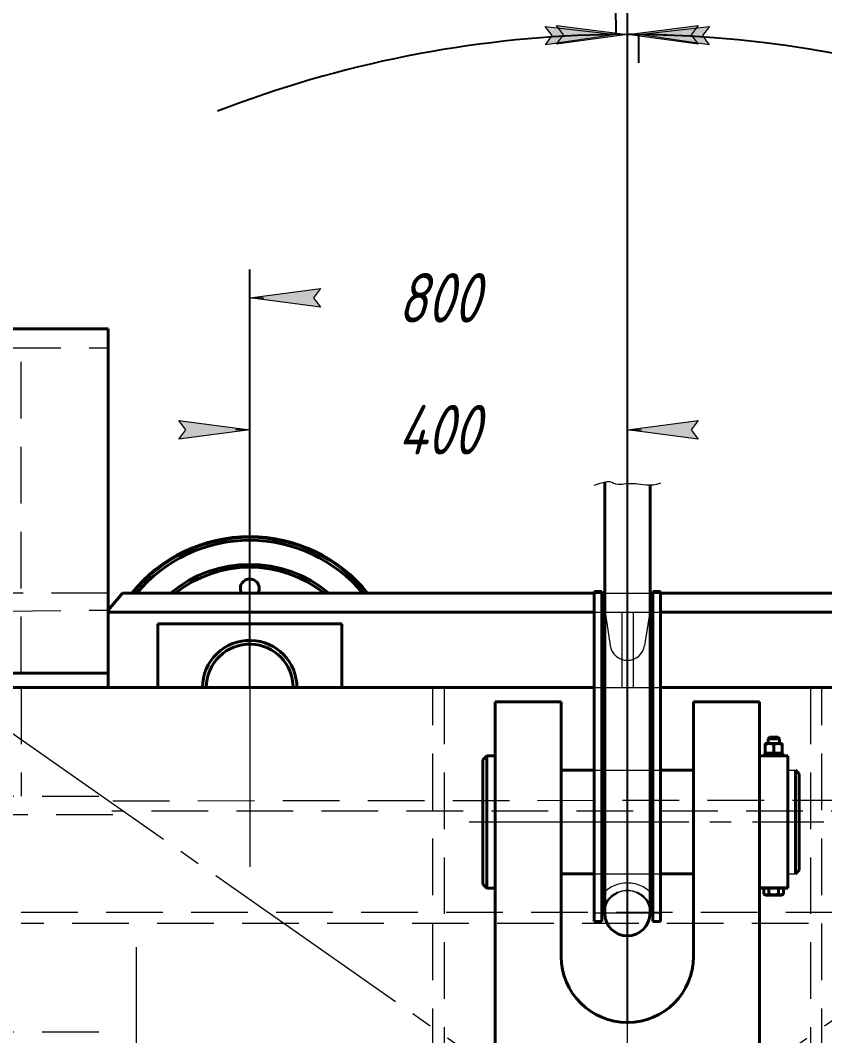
# Model space of a CAD drawing. Header units: millimetres. Extents: x 0 to 841, y 0 to 594.
# Drawn here: x 132.9 to 189.7, y 272.3 to 344 of the extents above; entities that cross this region are included whole.
import ezdxf

# ---------------------------------------------------------------- set-up
doc = ezdxf.new("R2010")
doc.units = ezdxf.units.MM
for name, pattern in [('K5LT32793', [0]), ('K5LT32794', [7.5, 6, -1.5]), ('K5LT32795', [0]), ('K5LT32796', [18, 12, -1.5, 3, -1.5]), ('K5LT32797', [0]), ('K5LT32803', [50.8, 31.75, -6.35, 6.35, -6.35]), ('K5LT32804', [0]), ('K5LT32805', [7.5, 6, -1.5]), ('K5LT_AUXILIARY', [0]), ('K5LT_AXLED', [19.996264, 15.496264, -1.5, 1.5, -1.5]), ('K5LT_BASIC', [0]), ('K5LT_DASHED', [6, 4, -2]), ('K5LT_THIN', [0])]:
    doc.linetypes.add(name, pattern=pattern)
doc.layers.add('Системный слой', color=7, linetype='Continuous')
doc.styles.add('KDIMTEXTSTYLE', font='GOST_AU.SHX', dxfattribs={"width": 0.96, "oblique": 15, "height": 5})
doc.dimstyles.new('KDIMSTYLE (0.07)', dxfattribs={"dimtxt": 5, "dimasz": 1, "dimexe": 2, "dimexo": 0.0625, "dimgap": 1, "dimtad": 1, "dimlfac": 15, "dimtxsty": 'KDIMTEXTSTYLE', "dimsah": 1, "dimcen": 0.09, "dimdle": 1, "dimadec": 0, "dimazin": 0, "dimtfac": 0.667, "dimtmove": 0, "dimatfit": 3, "dimfxl": 1, "dimtvp": 1, "dimtolj": 1, "dimtzin": 0, "dimarcsym": 0})

# ---------------------------------------------------------------- blocks, each defined once
blk = doc.blocks.new('U178')
at = {"layer": 'Системный слой', "color": 150, "linetype": 'K5LT_BASIC', "lineweight": 40, "true_color": 0x0080ff}
for p, q in [((186.695, 292.287), (186.695, 292.231)), ((186.695, 292.231), (186.695, 292.283))]:
    blk.add_line(p, q, dxfattribs=at)
blk = doc.blocks.new('U179')
at = {"layer": 'Системный слой', "color": 150, "linetype": 'K5LT_BASIC', "lineweight": 40, "true_color": 0x0080ff}
for p, q in [((186.695, 292.861), (186.695, 292.917)), ((186.695, 292.917), (186.695, 292.865))]:
    blk.add_line(p, q, dxfattribs=at)
blk = doc.blocks.new('U186')
at = {"layer": 'Системный слой', "color": 232, "linetype": 'K5LT_AUXILIARY', "lineweight": 18, "true_color": 0xc52b79}
for p, q in [((171.095, 283.714), (180.428, 283.714)), ((187.095, 283.714), (187.628, 283.714))]:
    blk.add_line(p, q, dxfattribs=at)
blk = doc.blocks.new('U187')
at = {"layer": 'Системный слой', "color": 232, "linetype": 'K5LT_AUXILIARY', "lineweight": 18, "true_color": 0xc52b79}
for p, q in [((171.095, 291.047), (180.428, 291.047)), ((187.095, 291.047), (187.628, 291.047))]:
    blk.add_line(p, q, dxfattribs=at)
blk = doc.blocks.new('U189')
at = {"layer": 'Системный слой', "color": 150, "linetype": 'K5LT_BASIC', "lineweight": 40, "true_color": 0x0080ff}
for start, end in [(119.97681, 209.99994), (330.00006, 119.97681)]:
    blk.add_arc((149.094, 303.881), 0.667, start, end, dxfattribs=at)
blk = doc.blocks.new('U200')
at = {"layer": 'Системный слой', "color": 150, "linetype": 'K5LT_BASIC', "lineweight": 40, "true_color": 0x0080ff}
for start, end in [(89.63943, 90.3288), (158.89572, 0), (0, 20.97447)]:
    blk.add_arc((175.758, 263.215), 10, start, end, dxfattribs=at)
blk = doc.blocks.new('U204')
at = {"layer": 'Системный слой', "color": 150, "linetype": 'K5LT_BASIC', "lineweight": 40, "true_color": 0x0080ff}
for p, q in [((185.525, 282.214), (185.578, 282.215)), ((185.561, 282.213), (185.525, 282.214)), ((185.525, 282.214), (185.525, 282.214)), ((185.746, 282.212), (185.561, 282.213)), ((185.578, 282.215), (185.735, 282.216)), ((185.735, 282.216), (186.016, 282.217)), ((186.167, 282.211), (185.746, 282.212)), ((186.016, 282.217), (186.439, 282.216)), ((186.451, 282.212), (186.167, 282.211)), ((186.439, 282.216), (186.627, 282.215)), ((186.61, 282.213), (186.451, 282.212)), ((186.665, 282.214), (186.61, 282.213)), ((186.627, 282.215), (186.665, 282.214))]:
    blk.add_line(p, q, dxfattribs=at)
blk = doc.blocks.new('U205')
at = {"layer": 'Системный слой', "color": 150, "linetype": 'K5LT_BASIC', "lineweight": 40, "true_color": 0x0080ff}
for p, q in [((185.095, 282.708), (185.402, 282.708)), ((186.788, 282.708), (187.095, 282.708))]:
    blk.add_line(p, q, dxfattribs=at)
blk = doc.blocks.new('U223')
at = {"layer": 'Системный слой', "color": 150, "linetype": 'K5LT_BASIC', "lineweight": 40, "true_color": 0x0080ff}
for start, end in [(88.38499, 180), (0, 88.38499)]:
    blk.add_arc((149.091, 296.881), 3.333, start, end, dxfattribs=at)
blk = doc.blocks.new('U224')
at = {"layer": 'Системный слой', "color": 150, "linetype": 'K5LT_BASIC', "lineweight": 40, "true_color": 0x0080ff}
for start, end in [(88.38499, 180), (0, 88.38499)]:
    blk.add_arc((149.091, 296.881), 3.067, start, end, dxfattribs=at)
blk = doc.blocks.new('U278')
at = {"layer": 'Системный слой', "color": 150, "linetype": 'K5LT_BASIC', "lineweight": 40, "true_color": 0x0080ff}
for p, q in [((185.695, 293.264), (185.748, 293.265)), ((185.695, 293.264), (185.695, 293.264)), ((185.748, 293.265), (185.905, 293.266)), ((185.905, 293.266), (186.196, 293.266)), ((186.196, 293.266), (186.44, 293.265)), ((186.44, 293.265), (186.495, 293.264)), ((186.495, 293.264), (186.495, 293.264))]:
    blk.add_line(p, q, dxfattribs=at)
blk = doc.blocks.new('U285')
at = {"layer": 'Системный слой', "color": 30, "linetype": 'K5LT_AXLED', "lineweight": 18, "true_color": 0xff8000}
for q in [(149.091, 309.548), (136.424, 296.881), (149.091, 284.215), (161.758, 296.881)]:
    blk.add_line((149.091, 296.881), q, dxfattribs=at)
blk = doc.blocks.new('U287')
at = {"layer": 'Системный слой', "color": 30, "linetype": 'K5LT_AXLED', "lineweight": 18, "true_color": 0xff8000}
for q in [(175.766, 274.547), (164.428, 263.219), (175.757, 251.881), (187.095, 263.209)]:
    blk.add_line((175.762, 263.214), q, dxfattribs=at)
blk = doc.blocks.new('U290')
at = {"layer": 'Системный слой', "color": 30, "linetype": 'K5LT_AXLED', "lineweight": 18, "true_color": 0xff8000}
for q in [(141.091, 278.548), (125.758, 263.215), (141.091, 247.881), (156.424, 263.215)]:
    blk.add_line((141.091, 263.215), q, dxfattribs=at)
blk = doc.blocks.new('KDIMARROW_01')
at = {"layer": 'Системный слой'}
blk.add_hatch(color=0, dxfattribs=at).paths.add_polyline_path([(0, 0), (-5, 0.658), (-4.5, 0), (-5, -0.658)])
at = {"layer": 'Системный слой', "color": 0, "linetype": 'K5LT_THIN', "lineweight": 18}
for p, q in [((-4.5, 0), (-5, 0.658)), ((-5, 0.658), (0, 0)), ((0, 0), (-5, -0.658)), ((-5, -0.658), (-4.5, 0)), ((0, 0), (-1, 0))]:
    blk.add_line(p, q, dxfattribs=at)
blk = doc.blocks.new('U987')
at = {"layer": 'Системный слой', "color": 150, "linetype": 'K5LT_BASIC', "lineweight": 40, "true_color": 0x0080ff}
for p, q in [((173.424, 280.339), (173.424, 303.672)), ((173.424, 303.672), (173.958, 303.672)), ((173.958, 303.672), (173.958, 280.339)), ((173.958, 303.672), (174.158, 302.369)), ((177.558, 303.672), (177.358, 302.369)), ((177.558, 303.672), (178.091, 303.672)), ((177.558, 303.672), (177.558, 280.339)), ((178.091, 303.672), (178.091, 280.339)), ((173.958, 280.339), (173.424, 280.339)), ((178.091, 280.339), (177.558, 280.339))]:
    blk.add_line(p, q, dxfattribs=at)
at = {"layer": 'Системный слой', "color": 144, "linetype": 'K5LT32796', "lineweight": 20, "true_color": 0x007ca5}
for p, q in [((175.758, 303.88), (175.758, 277.812)), ((178.091, 280.939), (173.424, 280.939))]:
    blk.add_line(p, q, dxfattribs=at)
at = {"layer": 'Системный слой', "color": 13, "linetype": 'K5LT32804', "lineweight": 18, "true_color": 0xcc6666}
for p, q in [((174.158, 302.369), (174.545, 299.844)), ((177.358, 302.369), (176.97, 299.844))]:
    blk.add_line(p, q, dxfattribs=at)
at = {"layer": 'Системный слой', "color": 8, "linetype": 'K5LT32793', "lineweight": 18, "true_color": 0x808080}
blk.add_circle((175.758, 280.939), 1.6, dxfattribs=at)
at = {"layer": 'Системный слой', "color": 13, "linetype": 'K5LT32804', "lineweight": 18, "true_color": 0xcc6666}
blk.add_arc((175.758, 300.03), 1.227, 188.72441, 351.27559, dxfattribs=at)
at = {"layer": 'Системный слой', "color": 6, "linetype": 'K5LT32794', "lineweight": 20, "true_color": 0xff00ff}
blk.add_arc((175.758, 280.739), 2.333, 39.51765, 140.48235, dxfattribs=at)
at = {"layer": 'Системный слой', "color": 13, "linetype": 'K5LT32805', "lineweight": 20, "true_color": 0xcc6666}
blk.add_arc((175.758, 280.739), 1.8, 27.26604, 152.73396, dxfattribs=at)
at = {"layer": 'Системный слой', "color": 150, "linetype": 'K5LT_BASIC', "lineweight": 40, "true_color": 0x0080ff}
for start, end in [(152.73396, 180), (0, 27.26604)]:
    blk.add_arc((175.758, 280.739), 1.8, start, end, dxfattribs=at)

msp = doc.modelspace()

# ---------------------------------------------------------------- linework, layer by layer
at = {"layer": 'Системный слой', "color": 150, "linetype": 'K5LT_BASIC', "lineweight": 40, "true_color": 0x0080ff}
for p, q in [((139.09088, 322.21455), (125.75755, 322.21455)), ((139.09088, 322.21455), (139.09088, 300.88122)), ((174.15755, 280.93852), (174.15755, 311.37782)), ((177.35755, 280.93852), (177.35755, 311.17009)), ((140.0978, 303.54788), (139.09088, 302.34788)), ((140.0978, 303.54788), (173.42422, 303.54788)), ((178.09088, 303.54788), (211.4173, 303.54788)), ((173.42422, 302.21455), (139.09088, 302.21455)), ((212.42422, 302.21455), (178.09088, 302.21455)), ((142.59088, 301.38122), (155.59088, 301.38122)), ((142.59088, 296.88122), (142.59088, 301.38122)), ((155.59088, 301.38122), (155.59088, 296.88122)), ((139.09088, 300.88122), (139.09088, 297.88814)), ((139.09088, 297.88814), (125.75755, 297.88814)), ((139.09088, 296.88122), (139.09088, 297.88814)), ((173.42422, 296.88122), (98.42422, 296.88122)), ((178.09088, 296.88122), (253.09088, 296.88122)), ((171.09495, 295.88065), (166.42828, 295.88065)), ((166.42828, 295.88065), (166.42828, 287.38065)), ((171.09495, 295.88065), (171.09495, 287.38065)), ((185.09495, 295.88065), (180.42828, 295.88065)), ((180.42828, 295.88065), (180.42828, 287.38065)), ((185.09495, 295.88065), (185.09495, 287.38065)), ((185.49495, 292.9166), (185.52497, 292.93393)), ((185.49495, 292.86479), (185.49495, 292.9166)), ((185.49495, 292.86479), (185.49495, 292.28662)), ((185.69495, 292.93601), (185.69495, 293.2639)), ((185.81162, 293.38057), (185.69496, 293.26391)), ((186.09494, 292.86659), (186.09494, 292.28842)), ((186.37828, 293.38057), (186.49495, 293.26391)), ((186.49495, 292.93601), (186.49495, 293.2639)), ((186.69495, 292.9166), (186.66493, 292.93393)), ((186.69495, 292.86479), (186.69495, 292.28662)), ((186.69496, 292.8612), (186.69496, 292.28303)), ((165.82828, 292.04731), (165.56162, 291.78065)), ((165.82828, 292.04731), (166.42828, 292.04731)), ((165.82828, 292.04731), (165.82828, 282.71398)), ((185.09495, 292.05378), (187.09495, 292.05378)), ((185.46134, 292.05378), (185.45574, 292.21408)), ((185.45587, 292.05378), (185.45798, 292.13056)), ((185.49495, 292.23122), (185.49495, 292.28662)), ((185.52236, 292.2154), (185.49495, 292.23122)), ((186.66754, 292.2154), (186.69495, 292.23122)), ((186.73495, 292.21392), (186.73495, 292.05378)), ((187.09495, 292.05378), (187.09495, 282.72057)), ((165.56162, 291.78065), (165.56162, 282.98065)), ((171.09495, 291.04731), (173.42422, 291.04731)), ((178.09088, 291.04731), (180.42828, 291.04731)), ((187.62828, 291.04731), (187.62828, 283.71398)), ((187.89495, 290.78065), (187.62828, 291.04731)), ((187.89495, 290.78065), (187.89495, 283.98065)), ((166.42828, 263.21398), (166.42828, 287.38065)), ((171.09495, 287.38065), (171.09495, 277.88065)), ((180.42828, 277.88065), (180.42828, 287.38065)), ((185.09495, 287.38065), (185.09495, 263.21398)), ((171.09495, 283.71398), (173.42422, 283.71398)), ((178.09088, 283.71398), (180.42828, 283.71398)), ((187.89495, 283.98065), (187.62828, 283.71398)), ((165.82828, 282.71398), (165.56162, 282.98065)), ((165.82828, 282.71398), (166.42828, 282.71398)), ((185.09495, 282.72057), (187.09495, 282.72057)), ((185.74922, 282.71716), (185.40213, 282.71405)), ((185.40213, 282.71405), (185.40213, 282.28496)), ((185.74922, 282.71716), (185.74922, 282.28808)), ((186.44204, 282.71716), (185.74922, 282.71716)), ((186.78777, 282.71404), (186.44204, 282.71716)), ((186.44204, 282.71716), (186.44204, 282.28807)), ((186.78777, 282.71404), (186.78777, 282.28496)), ((187.09495, 282.70751), (187.09495, 282.72057)), ((185.40615, 282.28262), (185.40213, 282.28496)), ((185.52497, 282.21402), (185.40615, 282.28262)), ((186.66493, 282.21402), (186.78464, 282.28313)), ((186.78777, 282.28496), (186.78464, 282.28313))]:
    msp.add_line(p, q, dxfattribs=at)
at = {"layer": 'Системный слой', "color": 7, "linetype": 'K5LT_DASHED', "lineweight": 18}
for p, q in [((125.75755, 320.88122), (139.09088, 320.88122)), ((132.95755, 297.88814), (132.95755, 320.88122)), ((139.09088, 303.54788), (125.75755, 303.54788)), ((173.42422, 303.54788), (173.95755, 303.54788)), ((174.15755, 303.54788), (177.35755, 303.54788)), ((177.55755, 303.54788), (178.09088, 303.54788)), ((125.75755, 302.21455), (139.09088, 302.34788)), ((173.42422, 302.21455), (178.09088, 302.21455)), ((132.95755, 296.88122), (132.95755, 289.21455)), ((162.02422, 252.21455), (162.02422, 296.88122)), ((162.82422, 296.88122), (162.82422, 252.21455)), ((188.69088, 296.88122), (188.69088, 252.21455)), ((189.49088, 252.21455), (189.49088, 296.88122)), ((173.42422, 291.04731), (178.09088, 291.04731)), ((98.42422, 289.21455), (139.35755, 289.21455)), ((139.42422, 288.88122), (212.15755, 288.94788)), ((139.42422, 287.88122), (98.42422, 287.88122)), ((212.15755, 288.14788), (139.35755, 288.14788)), ((173.42422, 283.71398), (178.09088, 283.71398)), ((132.95755, 281.01455), (218.55755, 281.01455)), ((218.55755, 280.21455), (132.95755, 280.21455)), ((98.42422, 272.54788), (139.35755, 272.54788))]:
    msp.add_line(p, q, dxfattribs=at)
at = {"layer": 'Системный слой', "color": 30, "linetype": 'K5LT_AXLED', "lineweight": 18, "true_color": 0xff8000}
for p, q in [((175.76162, 263.21398), (97.5479, 317.97981)), ((175.75348, 263.21398), (253.94554, 318.01074)), ((164.59495, 287.38065), (189.62828, 287.38065))]:
    msp.add_line(p, q, dxfattribs=at)
at = {"layer": 'Системный слой', "color": 232, "linetype": 'K5LT_AUXILIARY', "lineweight": 18, "true_color": 0xc52b79}
for p, q in [((140.0978, 303.54788), (211.4173, 303.54788)), ((139.09088, 302.21455), (212.42422, 302.21455)), ((175.35755, 302.21455), (175.35755, 296.88122)), ((176.15755, 302.21455), (176.15755, 296.88122)), ((98.42422, 296.88122), (253.09088, 296.88122))]:
    msp.add_line(p, q, dxfattribs=at)
at = {"layer": 'Системный слой', "color": 141, "linetype": 'K5LT32803', "lineweight": 13, "true_color": 0x7fdfff}
msp.add_line((175.75755, 251.80773), (175.75755, 299.41778), dxfattribs=at)
msp.add_line((175.75755, 251.80773), (175.75755, 299.41778), dxfattribs=at)
at = {"layer": 'Системный слой', "color": 150, "linetype": 'K5LT_BASIC', "lineweight": 40, "true_color": 0x0080ff}
for centre, radius, start, end in [((149.09088, 296.88122), 10.66667, 38.6821874, 141.3178125), ((149.09088, 296.88122), 10.61338, 38.9128839, 141.0871161), ((149.09088, 296.88122), 10.40068, 39.8651941, 140.1348059), ((149.09088, 296.88122), 8.7, 50.0213156, 129.9786844), ((149.09088, 296.88122), 8.5, 51.6572507, 128.3427493), ((175.76162, 277.88065), 4.66667, 180, 0)]:
    msp.add_arc(centre, radius, start, end, dxfattribs=at)
at = {"layer": 'Системный слой', "color": 5, "linetype": 'K5LT32795', "lineweight": 40, "true_color": 0x0000ff}
msp.add_arc((175.75755, 280.93852), 1.6, 180, 0, dxfattribs=at)
at = {"layer": 'Системный слой', "color": 150, "linetype": 'K5LT_BASIC', "lineweight": 40, "true_color": 0x0080ff}
for centre, major_axis, start_param, end_param in [((186.09495, 292.93391), (0.57, 0), 0.00899036, 3.13260229), ((186.09495, 293.38057), (0.28333, 0), 0.00519054, 3.13640211), ((186.09495, 292.21392), (-0.64, 0), 3.14159265, 6.233575)]:
    msp.add_ellipse(centre, major_axis=major_axis, ratio=0.00519045, start_param=start_param, end_param=end_param, dxfattribs=at)
at = {"layer": 'Системный слой', "color": 94, "linetype": 'K5LT32797', "lineweight": 20, "true_color": 0x00a500}
msp.add_open_spline([(178.08852, 311.31959), (177.35755, 311.0379), (176.25587, 311.41349), (175.00278, 311.11614), (174.53288, 311.47609), (174.15755, 311.38219), (173.38944, 311.1631), (173.38944, 311.1631)], degree=3, dxfattribs=at)
at = {"layer": 'Системный слой', "color": 150, "linetype": 'K5LT_BASIC', "lineweight": 40, "true_color": 0x0080ff}
for points, knots in [([(186.09494, 292.86659), (186.07447, 292.87336), (186.04035, 292.88376), (185.98956, 292.89672), (185.94436, 292.90612), (185.90656, 292.91193), (185.87281, 292.91581), (185.83862, 292.91857), (185.79651, 292.91971), (185.76152, 292.91866), (185.72596, 292.91627), (185.68864, 292.91225), (185.63167, 292.90281), (185.56697, 292.8876), (185.51853, 292.87273), (185.49495, 292.86479)], [0, 0, 0, 0, 1.67981626, 2.78068749, 4.10062144, 5.2997801, 5.78516139, 6.77396186, 7.99981908, 9.10206657, 9.53045066, 10.80659157, 12.05516695, 14.06256115, 16, 16, 16, 16]), ([(186.69495, 292.86479), (186.67447, 292.87168), (186.64035, 292.88229), (186.58956, 292.89556), (186.54436, 292.90523), (186.50657, 292.91126), (186.47281, 292.91535), (186.43862, 292.91831), (186.39651, 292.9197), (186.36152, 292.91886), (186.32596, 292.91669), (186.28864, 292.91288), (186.23167, 292.90379), (186.16696, 292.88897), (186.11853, 292.87438), (186.09494, 292.86659)], [0, 0, 0, 0, 1.67981626, 2.78068749, 4.10062144, 5.2997801, 5.78516139, 6.77396186, 7.99981908, 9.10206657, 9.53045066, 10.80659157, 12.05516695, 14.06256115, 16, 16, 16, 16]), ([(185.49495, 292.28662), (185.51542, 292.27986), (185.54954, 292.26946), (185.60033, 292.25649), (185.64553, 292.24709), (185.68332, 292.24128), (185.71708, 292.2374), (185.75127, 292.23465), (185.79338, 292.23351), (185.82836, 292.23456), (185.86393, 292.23694), (185.90125, 292.24097), (185.95822, 292.2504), (186.02292, 292.26561), (186.07136, 292.28049), (186.09494, 292.28842)], [0, 0, 0, 0, 1.67981626, 2.78068749, 4.10062144, 5.2997801, 5.78516139, 6.77396186, 7.99981908, 9.10206657, 9.53045066, 10.80659157, 12.05516695, 14.06256115, 16, 16, 16, 16]), ([(186.09494, 292.28842), (186.11542, 292.28153), (186.14953, 292.27093), (186.20033, 292.25766), (186.24553, 292.24799), (186.28332, 292.24195), (186.31708, 292.23787), (186.35127, 292.23491), (186.39338, 292.23352), (186.42836, 292.23436), (186.46393, 292.23653), (186.50125, 292.24033), (186.55822, 292.24942), (186.62292, 292.26424), (186.67136, 292.27883), (186.69495, 292.28662)], [0, 0, 0, 0, 1.67981626, 2.78068749, 4.10062144, 5.2997801, 5.78516139, 6.77396186, 7.99981908, 9.10206657, 9.53045066, 10.80659157, 12.05516695, 14.06256115, 16, 16, 16, 16]), ([(185.40213, 282.28496), (185.4243, 282.27239), (185.45356, 282.25818), (185.49188, 282.24507), (185.51469, 282.2391), (185.53785, 282.23503), (185.55923, 282.23301), (185.57997, 282.23274), (185.59973, 282.23402), (185.62178, 282.23705), (185.64632, 282.24256), (185.68176, 282.25395), (185.71604, 282.26942), (185.74107, 282.28331), (185.74922, 282.28808)], [0, 0, 0, 0, 2.94681015, 3.8443326, 4.96854384, 5.88519559, 6.81329934, 7.70142944, 8.53318741, 9.33577528, 10.52418436, 11.68484669, 13.91500354, 15, 15, 15, 15]), ([(185.74922, 282.28808), (185.77782, 282.27982), (185.81727, 282.26948), (185.87599, 282.2567), (185.9231, 282.24809), (185.97501, 282.24105), (186.02124, 282.23684), (186.06392, 282.2347), (186.10421, 282.23426), (186.13737, 282.23518), (186.17531, 282.23729), (186.22521, 282.24182), (186.31902, 282.25591), (186.39314, 282.27396), (186.44204, 282.28807)], [0, 0, 0, 0, 1.90502276, 2.60689452, 3.8443326, 4.96854384, 5.9570695, 6.81329934, 7.70142944, 8.53318741, 8.9347975, 10.13277608, 11.73854707, 15, 15, 15, 15]), ([(186.44204, 282.28807), (186.46412, 282.2751), (186.49327, 282.26037), (186.53144, 282.24657), (186.55416, 282.24019), (186.57722, 282.2357), (186.59852, 282.2333), (186.61919, 282.23266), (186.63886, 282.23358), (186.66083, 282.23622), (186.68527, 282.24129), (186.72058, 282.25204), (186.75472, 282.26689), (186.77965, 282.28033), (186.78777, 282.28496)], [0, 0, 0, 0, 2.94681015, 3.8443326, 4.96854384, 5.88519559, 6.81329934, 7.70142944, 8.53318741, 9.33577528, 10.52418436, 11.68484669, 13.91500354, 15, 15, 15, 15])]:
    msp.add_open_spline(points, degree=3, knots=knots, dxfattribs=at)

# ---------------------------------------------------------------- block references
at = {"layer": 'Системный слой'}
for name in ['U285', 'U189', 'U987', 'U223', 'U224', 'U278', 'U179', 'U178', 'U187', 'U186', 'U205', 'U204', 'U290', 'U287', 'U200']:
    msp.add_blockref(name, (0, 0), dxfattribs=at)

# ---------------------------------------------------------------- dimensions: what is measured, and where the dimension line sits
at = {"layer": 'Системный слой', "color": 7}
msp.add_angular_dim_2l(base=(97.5479, 317.97981), line1=((175.75755, 263.21683), (175.75755, 316.09401)), line2=((175.75755, 263.21683), (174.95955, 343.01377)), location=(126.99632, 326.38748), dimstyle='KDIMSTYLE (0.07)', override={"dimpost": '\\H3.5;\\W0.965;\\Q15;<>', "dimblk1": 'KDIMARROW_01', "dimblk2": 'KDIMARROW_01', "dimclrt": 7, "dimtolj": 1}, dxfattribs=at).render()
msp.add_angular_dim_2l(base=(253.94554, 318.01074), line1=((175.75755, 263.21683), (175.75755, 316.09401)), line2=((175.75755, 263.21683), (176.55555, 343.01377)), location=(225.75755, 325.41159), text='\\H3.5;\\W0.965;\\Q15;\\H3.5;\\W0.965;\\Q15;\\Q15;55\\Q15;°\\Q15;', dimstyle='KDIMSTYLE (0.07)', override={"dimblk1": 'KDIMARROW_01', "dimblk2": 'KDIMARROW_01', "dimclrt": 7, "dimtolj": 1}, dxfattribs=at).render()
for base, p1, p2, location in [((202.42422, 324.41159), (149.09088, 307.54788), (202.42422, 307.54788), (162.42422, 324.41159)), ((149.09088, 315.09401), (175.75755, 273.21455), (149.09088, 296.88122), (162.42422, 315.09401))]:
    msp.add_linear_dim(base=base, p1=p1, p2=p2, location=location, dimstyle='KDIMSTYLE (0.07)', override={"dimexo": 0, "dimpost": '\\H3.5;\\W0.965;\\Q15;<>', "dimblk1": 'KDIMARROW_01', "dimblk2": 'KDIMARROW_01', "dimse1": 0, "dimse2": 0, "dimclrt": 7, "dimtolj": 1}, dxfattribs=at).render()
for base, p1, p2, location in [((175.75755, 234.69585), (235.82422, 276.08122), (175.75755, 263.21455), (205.79088, 234.69585)), ((115.69088, 234.69585), (175.75755, 242.64635), (115.69088, 275.30177), (145.72422, 234.69585))]:
    msp.add_linear_dim(base=base, p1=p1, p2=p2, location=location, text='\\H3.5;\\W0.965;\\Q15;\\H3.5;\\W0.965;\\Q15;\\Q15;900', dimstyle='KDIMSTYLE (0.07)', override={"dimexo": 0, "dimblk1": 'KDIMARROW_01', "dimblk2": 'KDIMARROW_01', "dimse1": 0, "dimse2": 0, "dimclrt": 7, "dimtolj": 1}, dxfattribs=at).render()

doc.saveas('drawing.dxf')
